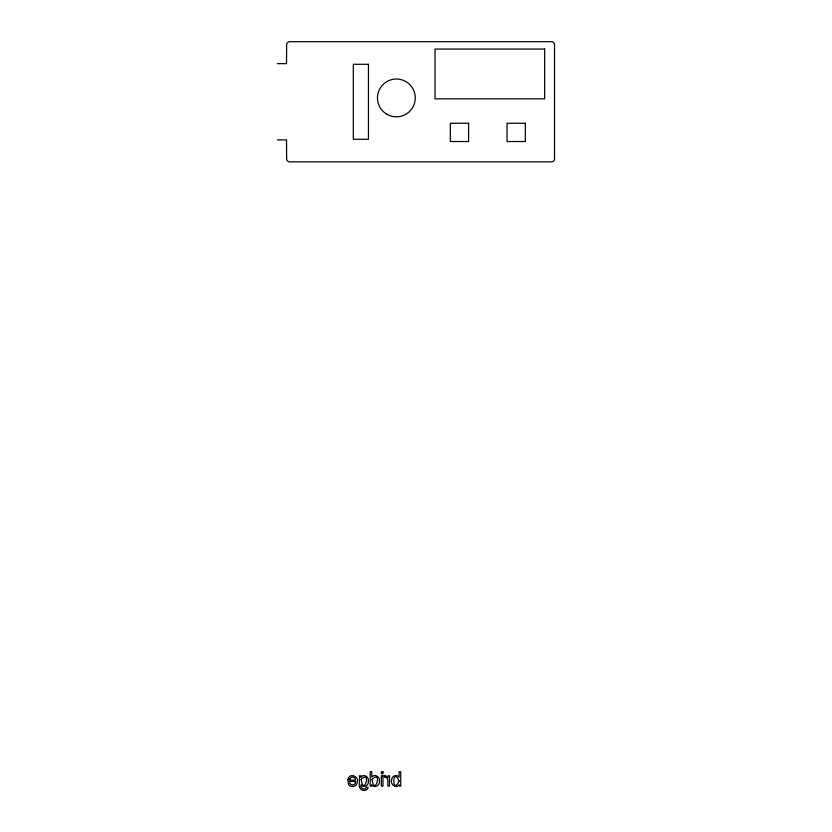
<?xml version="1.0" encoding="UTF-8"?>
<svg xmlns="http://www.w3.org/2000/svg" width="832" height="832" viewBox="0 0 832 832"><rect width="100%" height="100%" fill="white"/><g stroke="black" fill="none" stroke-linecap="round" stroke-linejoin="round"><path stroke-width="1.25" d="M277.368 63.658L286.52 63.658L286.634 44.169A3.463 3.463 0 0 1 289.089 41.714L552.063 41.714A3.463 3.463 0 0 1 554.518 44.169L554.518 159.38A3.463 3.463 0 0 1 552.063 161.834L289.089 161.834A3.463 3.463 0 0 1 286.634 159.38L286.52 139.901L277.368 139.901M348.026 779.563L347.922 781.487L355.524 781.487C356.2 784.992 350.688 786.51 349.794 782.964L348.14 782.964C348.764 788.091 357.136 787.426 357.167 782.278C359.414 775.934 348.858 772.439 348.026 779.563M379.423 780.915C380.338 785.273 374.254 788.84 371.634 784.742L371.634 786.105L370.178 786.105L370.178 771.742L371.81 771.742L371.81 777.078C374.462 773.344 380.203 776.766 379.423 780.915M391.581 779.719C389.979 784.233 396.074 789.318 399.266 784.774L399.266 786.105L400.743 786.105L400.743 771.742L399.11 771.742L399.11 777.182C396.978 773.833 391.518 775.902 391.581 779.719M368.41 781.123C369.2 785.21 363.449 788.819 361.015 784.711C359.528 788.341 365.165 790.951 366.402 787.29L368.077 787.29C367.921 789.922 364.832 790.785 362.648 790.296C356.772 788.497 360.474 779.917 359.351 775.778L360.859 775.778L360.859 777.275C363.47 773.188 369.242 776.942 368.41 781.123M361.202 779.366C363.47 797.628 371.873 769.028 361.202 779.366M372.008 779.397C374.41 797.482 382.97 769.07 372.008 779.397M399.11 781.019C392.007 796.432 391.997 765.596 399.11 781.019M349.887 778.856L349.69 780.146L355.451 780.146C355.846 776.922 350.948 775.809 349.887 778.856M385.164 775.486L384.54 775.538L384.54 777.234C389.324 776.922 387.618 783.411 387.847 786.105L389.501 786.105L389.501 775.778L387.982 775.778L387.982 777.65L385.164 775.486M544.669 49.067L435.022 49.067L435.022 98.842L544.669 98.842L544.669 49.067M368.441 64.282L353.309 64.282L353.309 139.266L368.441 139.266L368.441 64.282M468.603 123.25L450.33 123.25L450.33 141.523L468.603 141.523L468.603 123.25M525.314 123.25L507.042 123.25L507.042 141.523L525.314 141.523L525.314 123.25M383.001 771.742L381.347 771.742L381.347 773.812L383.001 773.812L383.001 771.742M382.98 775.778L381.347 775.778L381.347 786.105L382.98 786.105L382.98 775.778M386.786 114.213A18.907 18.907 0 0 0 415.272 98.072A18.907 18.907 0 0 0 387.046 81.474A18.907 18.907 0 0 0 386.786 114.213"/></g></svg>
